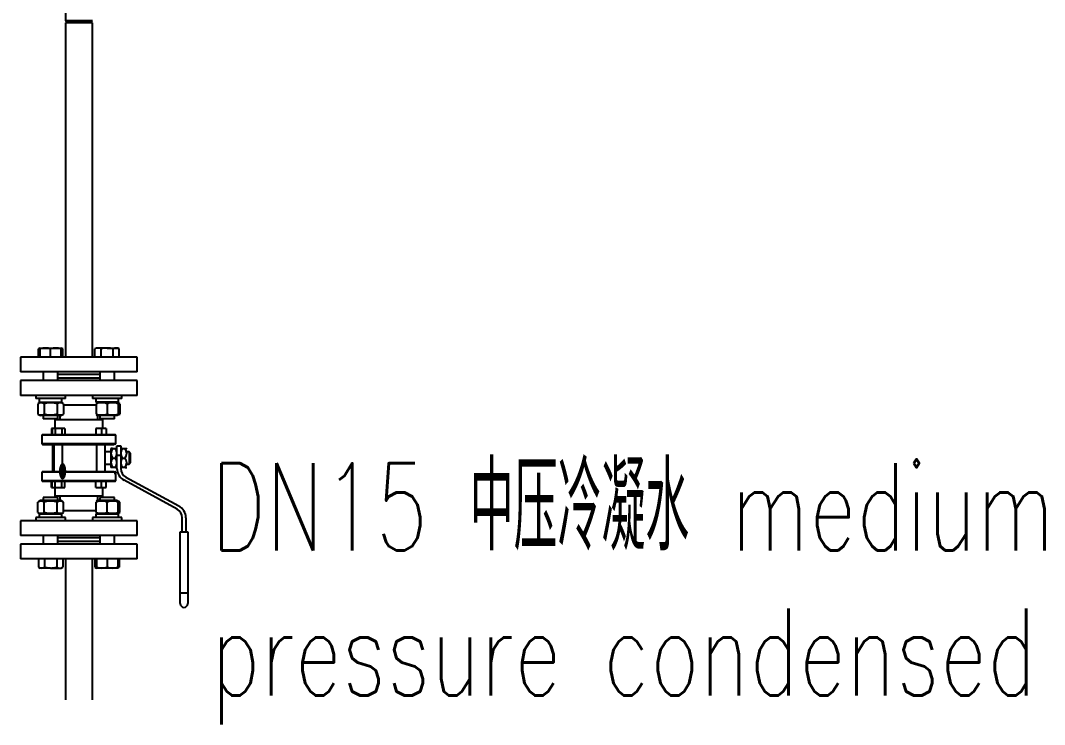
# Model space of a CAD drawing. Extents: x -681219 to -550379, y -242630 to -158199.
# Drawn here: x -637773 to -636597, y -169819 to -169010 of the extents above; entities that cross this region are included whole.
import ezdxf
from ezdxf.enums import TextEntityAlignment as Align

# ---------------------------------------------------------------- set-up
doc = ezdxf.new("R2010")
doc.units = 0
doc.header["$LTSCALE"] = 1000
for name, color, linetype in [('$DDT_AUDIT_GENERATED_(663)', 7, 'CONTINUOUS'), ('02', 1, 'CONTINUOUS'), ('12_GB93', 7, 'CONTINUOUS'), ('12_GB97.1', 7, 'CONTINUOUS'), ('GBT_12459_90度弯头D', 7, 'CONTINUOUS'), ('GBT_9119.8_法兰_DN', 7, 'CONTINUOUS'), ('M12_GB6170', 7, 'CONTINUOUS'), ('M12×50_GB5782', 7, 'CONTINUOUS'), ('MYGL165_030304', 7, 'CONTINUOUS'), ('MYGL165_030701', 7, 'CONTINUOUS'), ('TEXT', 7, 'CONTINUOUS')]:
    doc.layers.add(name, color=color, linetype=linetype)
doc.styles.add('DIM_FONT', font='simplex.shx', dxfattribs={"width": 0.7, "bigfont": 'gbcbig.shx'})

msp = doc.modelspace()

# ---------------------------------------------------------------- linework, layer by layer
at = {"layer": '$DDT_AUDIT_GENERATED_(663)', "color": 7, "linetype": 'Continuous'}
for p, q in [((-637638.7012, -169423.4893), (-637772.8188, -169423.4893)), ((-637772.8188, -169423.4893), (-637772.8188, -169440.4304)), ((-637681.7869, -169420.6657), (-637729.7332, -169420.6657)), ((-637638.7012, -169440.4304), (-637638.7012, -169423.4893)), ((-637638.7012, -169440.4304), (-637772.8188, -169440.4304)), ((-637686.0222, -169451.7246), (-637723.5318, -169451.7246)), ((-637678.2306, -169468.6657), (-637733.2894, -169468.6657)), ((-637733.2894, -169468.6657), (-637733.2894, -169478.5481)), ((-637727.6424, -169463.5834), (-637727.6424, -169468.6657)), ((-637683.8777, -169468.6657), (-637683.8777, -169463.5834)), ((-637678.2306, -169478.5481), (-637678.2306, -169468.6657)), ((-637736.4556, -169478.5481), (-637737.0162, -169478.5481)), ((-637737.0162, -169478.5481), (-637737.0162, -169485.6069)), ((-637733.1123, -169478.5481), (-637736.4556, -169478.5481)), ((-637736.4556, -169478.5481), (-637736.4556, -169485.6069)), ((-637725.4705, -169478.5481), (-637733.1123, -169478.5481)), ((-637733.1123, -169478.5481), (-637733.1123, -169485.6069)), ((-637721.8885, -169478.5481), (-637725.4705, -169478.5481)), ((-637725.4705, -169478.5481), (-637725.4705, -169485.6069)), ((-637721.8885, -169478.5481), (-637721.8885, -169485.6069)), ((-637679.7575, -169478.5481), (-637686.4441, -169478.5481)), ((-637686.4441, -169478.5481), (-637686.4441, -169485.6069)), ((-637674.5038, -169478.5481), (-637679.7575, -169478.5481)), ((-637679.7575, -169478.5481), (-637679.7575, -169485.6069)), ((-637674.5038, -169478.5481), (-637674.5038, -169485.6069)), ((-637747.4071, -169485.6069), (-637748.113, -169486.3128)), ((-637663.4071, -169486.3128), (-637748.113, -169486.3128)), ((-637748.113, -169486.3128), (-637748.113, -169496.1951)), ((-637664.113, -169485.6069), (-637747.4071, -169485.6069)), ((-637663.4071, -169486.3128), (-637664.113, -169485.6069)), ((-637663.4071, -169496.1951), (-637663.4071, -169486.3128)), ((-637664.3613, -169496.1951), (-637748.113, -169496.1951)), ((-637748.113, -169496.1951), (-637747.4071, -169496.901)), ((-637747.4071, -169496.901), (-637665.9315, -169496.901)), ((-637735.9802, -169496.901), (-637735.9802, -169527.9599)), ((-637734.3608, -169496.901), (-637734.3608, -169527.9599)), ((-637724.4567, -169527.9599), (-637724.4567, -169496.901)), ((-637685.4439, -169496.901), (-637685.4439, -169527.9599)), ((-637675.5398, -169527.9599), (-637675.5398, -169496.901)), ((-637669.0541, -169505.3716), (-637675.5398, -169505.3716)), ((-637668.913, -169501.5599), (-637669.0541, -169501.701)), ((-637669.0541, -169501.701), (-637669.0541, -169523.1599)), ((-637667.2313, -169501.5599), (-637668.913, -169501.5599)), ((-637667.2313, -169501.5599), (-637663.8182, -169501.5599)), ((-637665.5865, -169496.571), (-637665.9315, -169496.901)), ((-637665.9315, -169496.901), (-637665.319, -169496.901)), ((-637664.7937, -169496.571), (-637665.5865, -169496.571)), ((-637664.3613, -169496.1951), (-637664.7937, -169496.571)), ((-637664.471, -169496.571), (-637664.7937, -169496.571)), ((-637663.7829, -169496.571), (-637664.471, -169496.571)), ((-637664.2125, -169496.1951), (-637663.4071, -169496.1951)), ((-637663.8182, -169501.5599), (-637662.1365, -169501.5599)), ((-637663.7829, -169496.571), (-637663.4071, -169496.1951)), ((-637661.9953, -169501.701), (-637662.1365, -169501.5599)), ((-637661.9953, -169498.3128), (-637657.76, -169498.3128)), ((-637661.9953, -169509.6069), (-637661.9953, -169498.3128)), ((-637657.76, -169498.3128), (-637657.76, -169509.6069)), ((-637657.6188, -169501.5599), (-637657.76, -169501.701)), ((-637655.9372, -169501.5599), (-637657.6188, -169501.5599)), ((-637655.9372, -169501.5599), (-637652.5241, -169501.5599)), ((-637652.5241, -169501.5599), (-637650.8424, -169501.5599)), ((-637650.7012, -169501.701), (-637650.8424, -169501.5599)), ((-637647.8777, -169505.3716), (-637650.7012, -169505.3716)), ((-637647.8777, -169505.3716), (-637647.8777, -169519.4893)), ((-637646.4659, -169506.7834), (-637647.8777, -169505.3716)), ((-637667.2313, -169512.4304), (-637663.8182, -169512.4304)), ((-637657.76, -169509.6069), (-637661.9953, -169509.6069)), ((-637661.9953, -169524.3862), (-637661.9953, -169509.6069)), ((-637657.76, -169509.6069), (-637657.76, -169524.3862)), ((-637655.9372, -169512.4304), (-637652.5241, -169512.4304)), ((-637647.8777, -169519.4893), (-637646.4659, -169518.0775)), ((-637646.4659, -169518.0775), (-637646.4659, -169506.7834)), ((-637747.4071, -169527.9599), (-637748.113, -169528.6657)), ((-637664.3613, -169528.6657), (-637748.113, -169528.6657)), ((-637748.113, -169528.6657), (-637748.113, -169538.5481)), ((-637747.4071, -169527.9599), (-637665.319, -169527.9599)), ((-637675.5398, -169519.4893), (-637669.0541, -169519.4893)), ((-637669.0541, -169523.1599), (-637668.913, -169523.301)), ((-637667.2313, -169523.301), (-637668.913, -169523.301)), ((-637663.8182, -169523.301), (-637667.2313, -169523.301)), ((-637665.319, -169527.9599), (-637664.9792, -169528.2899)), ((-637664.9792, -169528.2899), (-637664.7937, -169528.2899)), ((-637664.7937, -169528.2899), (-637663.9205, -169528.2899)), ((-637664.7937, -169528.2899), (-637664.3613, -169528.6657)), ((-637664.6586, -169528.4073), (-637663.7972, -169528.4073)), ((-637663.7829, -169528.2899), (-637663.9205, -169528.2899)), ((-637663.7972, -169528.4073), (-637663.9205, -169528.2899)), ((-637663.8182, -169523.301), (-637662.1385, -169523.301)), ((-637663.4071, -169528.6657), (-637663.7829, -169528.2899)), ((-637663.5757, -169528.6657), (-637663.4071, -169528.6657)), ((-637663.4071, -169538.5481), (-637663.4071, -169528.6657)), ((-637662.1365, -169523.301), (-637661.9953, -169523.1599)), ((-637657.76, -169523.1599), (-637657.6188, -169523.301)), ((-637655.9372, -169523.301), (-637657.6188, -169523.301)), ((-637652.5241, -169523.301), (-637655.9372, -169523.301)), ((-637652.5241, -169523.301), (-637650.8444, -169523.301)), ((-637650.8424, -169523.301), (-637650.7012, -169523.1599)), ((-637650.7012, -169519.4893), (-637647.8777, -169519.4893)), ((-637663.4071, -169538.5481), (-637748.113, -169538.5481)), ((-637748.113, -169538.5481), (-637747.4071, -169539.254)), ((-637664.113, -169539.254), (-637747.4071, -169539.254)), ((-637737.0162, -169546.3128), (-637737.0162, -169539.254)), ((-637736.4556, -169546.3128), (-637736.4556, -169539.254)), ((-637733.1123, -169546.3128), (-637733.1123, -169539.254)), ((-637725.4705, -169546.3128), (-637725.4705, -169539.254)), ((-637721.8885, -169546.3128), (-637721.8885, -169539.254)), ((-637686.4441, -169546.3128), (-637686.4441, -169539.254)), ((-637679.7575, -169546.3128), (-637679.7575, -169539.254)), ((-637674.5038, -169546.3128), (-637674.5038, -169539.254)), ((-637664.113, -169539.254), (-637663.4071, -169538.5481)), ((-637593.0595, -169571.1917), (-637653.8997, -169538.0208)), ((-637651.8723, -169534.3022), (-637591.0321, -169567.4732)), ((-637737.0162, -169546.3128), (-637736.4556, -169546.3128)), ((-637736.4556, -169546.3128), (-637733.1123, -169546.3128)), ((-637733.2894, -169546.3128), (-637733.2894, -169556.1951)), ((-637733.1123, -169546.3128), (-637725.4705, -169546.3128)), ((-637725.4705, -169546.3128), (-637721.8885, -169546.3128)), ((-637686.4441, -169546.3128), (-637679.7575, -169546.3128)), ((-637679.7575, -169546.3128), (-637674.5038, -169546.3128)), ((-637678.2306, -169556.1951), (-637678.2306, -169546.3128)), ((-637678.2306, -169556.1951), (-637733.2894, -169556.1951)), ((-637727.6424, -169556.1951), (-637727.6424, -169561.2775)), ((-637683.8777, -169561.2775), (-637683.8777, -169556.1951)), ((-637686.0222, -169573.1363), (-637723.5318, -169573.1363)), ((-637638.7012, -169584.4304), (-637772.8188, -169584.4304)), ((-637772.8188, -169584.4304), (-637772.8188, -169601.3716)), ((-637638.7012, -169601.3716), (-637638.7012, -169584.4304)), ((-637587.1718, -169597.1363), (-637587.1718, -169581.1077)), ((-637582.9365, -169581.1077), (-637582.9365, -169597.1363)), ((-637589.2894, -169597.1363), (-637580.8188, -169597.1363)), ((-637589.2894, -169667.7246), (-637589.2894, -169597.1363)), ((-637580.8188, -169597.1363), (-637580.8188, -169667.7246)), ((-637638.7012, -169601.3716), (-637772.8188, -169601.3716)), ((-637681.7869, -169604.1951), (-637729.7332, -169604.1951)), ((-637580.8188, -169667.7246), (-637589.2894, -169667.7246)), ((-637589.2894, -169679.7246), (-637589.2894, -169667.7246)), ((-637580.8188, -169667.7246), (-637580.8188, -169679.7246))]:
    msp.add_line(p, q, dxfattribs=at)
for centre, radius, start, end in [((-637659.1771, -169506.9951), 9.7166, 145.9868994, 214.0131006), ((-637659.1574, -169506.9951), 9.7329, 146.05178, 213.94822), ((-637671.8724, -169506.9951), 9.7166, 325.9868994, 34.0131006), ((-637671.8723, -169506.9951), 9.7166, 325.9868205, 34.0131795), ((-637647.883, -169506.9951), 9.7166, 145.9868994, 214.0131006), ((-637647.8633, -169506.9951), 9.7329, 146.05178, 213.94822), ((-637660.5782, -169506.9951), 9.7166, 325.9868994, 34.0131006), ((-637660.5782, -169506.9951), 9.7166, 325.9868205, 34.0131795), ((-637659.1771, -169517.8657), 9.7166, 145.9868205, 214.0131795), ((-637659.1574, -169517.8657), 9.7329, 146.05178, 213.94822), ((-637671.8723, -169517.8657), 9.7166, 325.9868205, 34.0131795), ((-637671.8921, -169517.8657), 9.7329, 326.05178, 33.94822), ((-637647.883, -169517.8657), 9.7166, 145.9868205, 214.0131795), ((-637647.8633, -169517.8657), 9.7329, 146.05178, 213.94822), ((-637660.5782, -169517.8657), 9.7166, 325.9868205, 34.0131795), ((-637660.5979, -169517.8657), 9.7329, 326.05178, 33.94822), ((-637646.4659, -169524.3862), 15.5294, 180, 241.4001527), ((-637646.4659, -169524.3862), 11.2941, 180, 241.4001527), ((-637598.4659, -169581.1077), 11.2941, 0, 61.4001527), ((-637598.4659, -169581.1077), 15.5294, 0, 61.4001527), ((-637585.0541, -169679.7246), 4.2353, 180, 0)]:
    msp.add_arc(centre, radius, start, end, dxfattribs=at)
for points, weights in [([(-637664.471, -169496.571), (-637664.34, -169496.3836), (-637664.2125, -169496.1951)], [1, 0.999979416231, 1]), ([(-637664.2125, -169496.1951), (-637664.2659, -169496.0392), (-637664.3228, -169495.8837)], [1, 0.999978874727, 1]), ([(-637664.1034, -169530.9018), (-637664.2223, -169529.7803), (-637664.3613, -169528.6657)], [1, 0.999879220263, 1]), ([(-637664.1034, -169530.9018), (-637663.7501, -169529.7908), (-637663.5757, -169528.6657)], [1, 0.998934767661, 1])]:
    msp.add_rational_spline(points, weights, degree=2, dxfattribs=at)
for points in [[(-637664.3228, -169495.8837), (-637664.3419, -169496.0395), (-637664.3613, -169496.1951)], [(-637663.5757, -169528.6657), (-637663.6857, -169528.5362), (-637663.7972, -169528.4073)]]:
    msp.add_open_spline(points, degree=2, dxfattribs=at)
at = {"layer": '12_GB93', "color": 7, "linetype": 'Continuous'}
for p, q in [((-637751.192, -169443.9599), (-637751.192, -169448.3363)), ((-637725.2155, -169448.3363), (-637725.2155, -169447.6954)), ((-637686.3045, -169443.9599), (-637686.3045, -169448.3363)), ((-637660.3281, -169448.3363), (-637660.3281, -169443.9599)), ((-637751.192, -169448.3363), (-637725.7643, -169448.3363)), ((-637660.3281, -169448.3363), (-637686.3045, -169448.3363)), ((-637751.192, -169576.5246), (-637725.2155, -169576.5246)), ((-637751.192, -169576.5246), (-637751.192, -169580.901)), ((-637686.3045, -169576.5246), (-637660.3281, -169576.5246)), ((-637686.3045, -169576.5246), (-637686.3045, -169580.901)), ((-637660.3281, -169580.901), (-637660.3281, -169576.5246)), ((-637725.2155, -169580.901), (-637725.2155, -169580.2601))]:
    msp.add_line(p, q, dxfattribs=at)
for centre, start, end in [((-637738.2037, -169444.6008), 343.285053, 2.8284743), ((-637738.2037, -169447.6954), 357.1715257, 6.8420175), ((-637738.2037, -169577.1655), 343.285053, 2.8284743), ((-637738.2037, -169580.2601), 357.1715257, 6.8420175)]:
    msp.add_arc(centre, 12.9882, start, end, dxfattribs=at)
at = {"layer": '12_GB97.1', "color": 7, "linetype": 'Continuous'}
for p, q in [((-637755.1449, -169440.4304), (-637755.1449, -169443.9599)), ((-637721.2626, -169443.9599), (-637755.1449, -169443.9599)), ((-637721.2626, -169443.9599), (-637721.2626, -169440.4304)), ((-637690.2575, -169440.4304), (-637690.2575, -169443.9599)), ((-637656.3751, -169443.9599), (-637690.2575, -169443.9599)), ((-637656.3751, -169443.9599), (-637656.3751, -169440.4304)), ((-637721.2626, -169580.901), (-637755.1449, -169580.901)), ((-637755.1449, -169580.901), (-637755.1449, -169584.4304)), ((-637721.2626, -169584.4304), (-637721.2626, -169580.901)), ((-637656.3751, -169580.901), (-637690.2575, -169580.901)), ((-637690.2575, -169580.901), (-637690.2575, -169584.4304)), ((-637656.3751, -169584.4304), (-637656.3751, -169580.901))]:
    msp.add_line(p, q, dxfattribs=at)
at = {"layer": 'GBT_12459_90度弯头D', "color": 7, "linetype": 'Continuous'}
for p, q in [((-637721.2894, -168959.0949), (-637721.2894, -169009.85)), ((-637693.0542, -169012.6657), (-637718.466, -169012.6657))]:
    msp.add_line(p, q, dxfattribs=at)
msp.add_open_spline([(-637721.2892, -169009.8413), (-637721.3012, -169009.863), (-637720.5175, -169009.9146), (-637717.0889, -169009.9693), (-637711.9416, -169010.0137), (-637707.8294, -169010.0369), (-637703.7781, -169010.037), (-637699.6821, -169010.0246), (-637695.5751, -169009.981), (-637692.9339, -169009.9417), (-637691.3625, -169009.9066), (-637690.4719, -169009.8733), (-637690.2678, -169009.8549), (-637690.2408, -169009.8477)], degree=3, knots=[0, 0, 0, 0, 0.0624528264, 0.12490074, 0.1877721744, 0.2498673653, 0.2508073415, 0.3130182391, 0.3751853328, 0.399426835, 0.4376576208, 0.4723532299, 0.4954175842, 0.4954175842, 0.4954175842, 0.4954175842], dxfattribs=at)
for points in [[(-637721.2887, -169009.8436), (-637720.3479, -169010.7839), (-637719.407, -169011.7246), (-637718.4659, -169012.6657)], [(-637693.0541, -169012.6657), (-637692.1129, -169011.7246), (-637691.172, -169010.7838), (-637690.2312, -169009.8435)]]:
    msp.add_open_spline(points, degree=3, dxfattribs=at)
at = {"layer": 'GBT_9119.8_法兰_DN', "color": 7, "linetype": 'Continuous'}
for p, q in [((-637638.7012, -169396.6657), (-637772.8188, -169396.6657)), ((-637772.8188, -169396.6657), (-637772.8188, -169413.6069)), ((-637638.7012, -169413.6069), (-637638.7012, -169396.6657)), ((-637638.7012, -169413.6069), (-637772.8188, -169413.6069)), ((-637681.7869, -169416.4304), (-637729.7332, -169416.4304)), ((-637638.7012, -169611.254), (-637772.8188, -169611.254)), ((-637772.8188, -169611.254), (-637772.8188, -169628.1951)), ((-637681.7869, -169608.4304), (-637729.7332, -169608.4304)), ((-637638.7012, -169628.1951), (-637638.7012, -169611.254)), ((-637638.7012, -169628.1951), (-637772.8188, -169628.1951))]:
    msp.add_line(p, q, dxfattribs=at)
at = {"layer": 'M12_GB6170', "color": 7, "linetype": 'Continuous'}
for p, q in [((-637749.9214, -169448.3363), (-637752.8757, -169450.042)), ((-637752.8757, -169450.042), (-637752.8757, -169461.8777)), ((-637745.5397, -169450.0418), (-637745.5397, -169461.8779)), ((-637730.8678, -169450.0418), (-637730.8678, -169461.8779)), ((-637723.5318, -169450.042), (-637726.4861, -169448.3363)), ((-637723.5318, -169450.042), (-637723.5318, -169461.8777)), ((-637685.0339, -169448.3363), (-637686.0222, -169448.9069)), ((-637686.0222, -169450.0418), (-637686.0222, -169461.8779)), ((-637673.3163, -169450.042), (-637673.3163, -169461.8777)), ((-637660.6104, -169448.9069), (-637661.5987, -169448.3363)), ((-637658.6444, -169450.042), (-637660.6104, -169448.9069)), ((-637660.6104, -169450.0418), (-637660.6104, -169461.8779)), ((-637658.6444, -169450.042), (-637658.6444, -169461.8777)), ((-637752.8757, -169461.8777), (-637749.9214, -169463.5834)), ((-637726.4861, -169463.5834), (-637749.9214, -169463.5834)), ((-637726.4861, -169463.5834), (-637723.5318, -169461.8777)), ((-637686.0222, -169463.0128), (-637685.0339, -169463.5834)), ((-637661.5987, -169463.5834), (-637685.0339, -169463.5834)), ((-637661.5987, -169463.5834), (-637660.6104, -169463.0128)), ((-637660.6104, -169463.0128), (-637658.6444, -169461.8777)), ((-637749.9214, -169561.2775), (-637752.8757, -169562.9832)), ((-637752.8757, -169574.8189), (-637752.8757, -169562.9832)), ((-637726.4861, -169561.2775), (-637749.9214, -169561.2775)), ((-637745.5397, -169574.819), (-637745.5397, -169562.983)), ((-637730.8678, -169574.819), (-637730.8678, -169562.983)), ((-637723.5318, -169562.9832), (-637726.4861, -169561.2775)), ((-637723.5318, -169574.8189), (-637723.5318, -169562.9832)), ((-637685.0339, -169561.2775), (-637686.0222, -169561.8481)), ((-637686.0222, -169574.819), (-637686.0222, -169562.983)), ((-637661.5987, -169561.2775), (-637685.0339, -169561.2775)), ((-637673.3163, -169574.8189), (-637673.3163, -169562.9832)), ((-637660.6104, -169561.8481), (-637661.5987, -169561.2775)), ((-637658.6444, -169562.9832), (-637660.6104, -169561.8481)), ((-637660.6104, -169574.819), (-637660.6104, -169562.983)), ((-637658.6444, -169574.8189), (-637658.6444, -169562.9832)), ((-637752.8757, -169574.8189), (-637749.9214, -169576.5246)), ((-637726.4861, -169576.5246), (-637723.5318, -169574.8189)), ((-637686.0222, -169575.954), (-637685.0339, -169576.5246)), ((-637661.5987, -169576.5246), (-637660.6104, -169575.954)), ((-637660.6104, -169575.954), (-637658.6444, -169574.8189))]:
    msp.add_line(p, q, dxfattribs=at)
for centre, radius, start, end in [((-637749.2075, -169455.4884), 6.5665, 56.0428624, 123.9600489), ((-637727.1999, -169455.4884), 6.5664, 56.0398025, 123.9572862), ((-637679.6695, -169467.4165), 18.4996, 69.9144082, 110.0839111), ((-637666.9631, -169467.4165), 18.4996, 69.9161492, 110.0855318), ((-637749.2075, -169456.4313), 6.5664, 236.0398025, 303.9572862), ((-637727.1999, -169456.4313), 6.5665, 236.0428624, 303.9600489), ((-637679.6695, -169444.5032), 18.4996, 249.9161492, 290.0855318), ((-637666.9631, -169444.5032), 18.4996, 249.9144082, 290.0839111), ((-637749.2075, -169568.4296), 6.5665, 56.0428624, 123.9600489), ((-637727.1999, -169568.4296), 6.5664, 56.0398025, 123.9572862), ((-637679.6695, -169580.3577), 18.4996, 69.9144082, 110.0839111), ((-637666.9631, -169580.3577), 18.4996, 69.9161492, 110.0855318), ((-637749.2075, -169569.3725), 6.5664, 236.0398025, 303.9572862), ((-637727.1999, -169569.3725), 6.5665, 236.0428624, 303.9600489), ((-637679.6695, -169557.4443), 18.4996, 249.9161492, 290.0855318), ((-637666.9631, -169557.4444), 18.4996, 249.9144082, 290.0839111)]:
    msp.add_arc(centre, radius, start, end, dxfattribs=at)
for points, knots in [([(-637730.8678, -169450.0418), (-637732.0536, -169449.6995), (-637733.255, -169449.4144), (-637735.0926, -169449.116), (-637735.7125, -169449.0381), (-637736.9599, -169448.9333), (-637737.5817, -169448.907), (-637739.4414, -169448.9068), (-637740.6734, -169449.0132), (-637743.1241, -169449.4084), (-637744.3465, -169449.6974), (-637745.5397, -169450.0418)], [0, 0, 0, 0, 0.25, 0.25, 0.375, 0.375, 0.5, 0.5, 0.75, 0.75, 1, 1, 1, 1]), ([(-637745.5397, -169461.8779), (-637744.3465, -169462.2223), (-637743.1241, -169462.5113), (-637740.6734, -169462.9065), (-637739.4414, -169463.0129), (-637737.5817, -169463.0127), (-637736.9599, -169462.9864), (-637735.7125, -169462.8816), (-637735.0926, -169462.8037), (-637733.255, -169462.5053), (-637732.0536, -169462.2202), (-637730.8678, -169461.8779)], [0, 0, 0, 0, 0.25, 0.25, 0.5, 0.5, 0.625, 0.625, 0.75, 0.75, 1, 1, 1, 1]), ([(-637730.8678, -169562.983), (-637732.0536, -169562.6407), (-637733.255, -169562.3555), (-637735.0926, -169562.0572), (-637735.7125, -169561.9793), (-637736.9599, -169561.8745), (-637737.5817, -169561.8481), (-637739.4414, -169561.848), (-637740.6734, -169561.9544), (-637743.1241, -169562.3495), (-637744.3465, -169562.6385), (-637745.5397, -169562.983)], [0, 0, 0, 0, 0.25, 0.25, 0.375, 0.375, 0.5, 0.5, 0.75, 0.75, 1, 1, 1, 1]), ([(-637745.5397, -169574.819), (-637744.3465, -169575.1635), (-637743.1241, -169575.4525), (-637740.6734, -169575.8476), (-637739.4414, -169575.9541), (-637737.5817, -169575.9539), (-637736.9599, -169575.9275), (-637735.7125, -169575.8228), (-637735.0926, -169575.7449), (-637733.255, -169575.4465), (-637732.0536, -169575.1614), (-637730.8678, -169574.819)], [0, 0, 0, 0, 0.25, 0.25, 0.5, 0.5, 0.625, 0.625, 0.75, 0.75, 1, 1, 1, 1])]:
    msp.add_open_spline(points, degree=3, knots=knots, dxfattribs=at)
at = {"layer": 'M12×50_GB5782', "color": 7, "linetype": 'Continuous'}
for p, q in [((-637750.3379, -169386.0775), (-637752.2155, -169387.1615)), ((-637752.2155, -169396.6657), (-637752.2155, -169387.1615)), ((-637750.3379, -169386.0775), (-637726.0696, -169386.0775)), ((-637750.3379, -169387.1614), (-637750.3379, -169386.0775)), ((-637750.3379, -169396.6657), (-637750.3379, -169387.1614)), ((-637738.2037, -169396.6657), (-637738.2037, -169387.1615)), ((-637726.0696, -169386.0775), (-637726.0696, -169387.1614)), ((-637724.192, -169387.1615), (-637726.0696, -169386.0775)), ((-637726.0696, -169396.6657), (-637726.0696, -169387.1614)), ((-637724.192, -169396.6657), (-637724.192, -169387.1615)), ((-637685.4505, -169386.0775), (-637687.3281, -169387.1615)), ((-637687.3281, -169396.6657), (-637687.3281, -169387.1615)), ((-637673.3163, -169386.0775), (-637685.4505, -169386.0775)), ((-637680.3222, -169396.6657), (-637680.3222, -169387.1614)), ((-637673.3163, -169386.0775), (-637661.1821, -169386.0775)), ((-637666.3104, -169396.6657), (-637666.3104, -169387.1614)), ((-637659.3045, -169387.1615), (-637661.1821, -169386.0775)), ((-637659.3045, -169396.6657), (-637659.3045, -169387.1615)), ((-637746.6743, -169413.6069), (-637746.6743, -169423.4893)), ((-637729.7332, -169423.4893), (-637729.7332, -169413.6069)), ((-637681.7869, -169413.6069), (-637681.7869, -169423.4893)), ((-637664.8457, -169423.4893), (-637664.8457, -169413.6069)), ((-637746.6743, -169463.5834), (-637746.6743, -169467.254)), ((-637729.7332, -169467.254), (-637746.6743, -169467.254)), ((-637729.7332, -169467.254), (-637729.7332, -169463.5834)), ((-637681.7869, -169463.5834), (-637681.7869, -169467.254)), ((-637664.8457, -169467.254), (-637681.7869, -169467.254)), ((-637664.8457, -169467.254), (-637664.8457, -169463.5834)), ((-637729.7332, -169557.6069), (-637746.6743, -169557.6069)), ((-637746.6743, -169557.6069), (-637746.6743, -169561.2775)), ((-637729.7332, -169561.2775), (-637729.7332, -169557.6069)), ((-637664.8457, -169557.6069), (-637681.7869, -169557.6069)), ((-637681.7869, -169557.6069), (-637681.7869, -169561.2775)), ((-637664.8457, -169561.2775), (-637664.8457, -169557.6069)), ((-637746.6743, -169601.3716), (-637746.6743, -169611.254)), ((-637729.7332, -169611.254), (-637729.7332, -169601.3716)), ((-637681.7869, -169601.3716), (-637681.7869, -169611.254)), ((-637664.8457, -169611.254), (-637664.8457, -169601.3716)), ((-637752.2155, -169628.1951), (-637752.2155, -169637.6993)), ((-637745.2096, -169628.1951), (-637745.2096, -169637.6995)), ((-637731.1979, -169628.1951), (-637731.1979, -169637.6995)), ((-637724.192, -169628.1951), (-637724.192, -169637.6993)), ((-637687.3281, -169628.1951), (-637687.3281, -169637.6993)), ((-637685.4505, -169628.1951), (-637685.4505, -169637.6995)), ((-637673.3163, -169628.1951), (-637673.3163, -169637.6993)), ((-637661.1821, -169628.1951), (-637661.1821, -169637.6995)), ((-637659.3045, -169628.1951), (-637659.3045, -169637.6993)), ((-637752.2155, -169637.6993), (-637750.3379, -169638.7834)), ((-637738.2037, -169638.7834), (-637750.3379, -169638.7834)), ((-637738.2037, -169638.7834), (-637726.0696, -169638.7834)), ((-637726.0696, -169638.7834), (-637724.192, -169637.6993)), ((-637687.3281, -169637.6993), (-637685.4505, -169638.7834)), ((-637685.4505, -169638.7834), (-637685.4505, -169637.6995)), ((-637661.1821, -169638.7834), (-637685.4505, -169638.7834)), ((-637661.1821, -169638.7834), (-637659.3045, -169637.6993)), ((-637661.1821, -169637.6995), (-637661.1821, -169638.7834))]:
    msp.add_line(p, q, dxfattribs=at)
for centre, radius, start, end in [((-637744.2711, -169403.7543), 17.6672, 69.9144082, 110.0839111), ((-637732.1364, -169403.7543), 17.6673, 69.9161492, 110.0855315), ((-637683.825, -169392.3629), 6.271, 56.0428624, 123.9600487), ((-637662.8076, -169392.3629), 6.271, 56.0398027, 123.9572862), ((-637748.7124, -169632.498), 6.271, 236.0398027, 303.9572862), ((-637727.6951, -169632.498), 6.271, 236.0428624, 303.9600487), ((-637679.3836, -169621.1066), 17.6673, 249.9161492, 290.0855315), ((-637667.249, -169621.1066), 17.6672, 249.9144082, 290.0839111)]:
    msp.add_arc(centre, radius, start, end, dxfattribs=at)
for points in [[(-637673.3163, -169386.0775), (-637674.5009, -169386.0775), (-637675.7016, -169386.1821), (-637678.0417, -169386.562), (-637679.1894, -169386.8343), (-637680.3222, -169387.1614)], [(-637666.3104, -169387.1614), (-637667.4499, -169386.8324), (-637668.6169, -169386.5565), (-637670.9562, -169386.1793), (-637672.1324, -169386.0775), (-637673.3163, -169386.0775)], [(-637745.2096, -169637.6995), (-637744.0702, -169638.0285), (-637742.9032, -169638.3044), (-637740.5638, -169638.6816), (-637739.3876, -169638.7834), (-637738.2037, -169638.7834)], [(-637738.2037, -169638.7834), (-637737.0192, -169638.7834), (-637735.8185, -169638.6788), (-637733.4783, -169638.2989), (-637732.3307, -169638.0265), (-637731.1979, -169637.6995)]]:
    msp.add_open_spline(points, degree=3, knots=[0, 0, 0, 0, 0.5, 0.5, 1, 1, 1, 1], dxfattribs=at)
at = {"layer": 'MYGL165_030304', "color": 7, "linetype": 'Continuous'}
for p, q in [((-637690.2306, -169012.6657), (-637721.2894, -169012.6657)), ((-637721.2894, -169012.6657), (-637721.2894, -169396.6657)), ((-637690.2306, -169396.6657), (-637690.2306, -169012.6657))]:
    msp.add_line(p, q, dxfattribs=at)
at = {"layer": 'MYGL165_030701', "color": 143, "linetype": 'Continuous', "true_color": 0x7aafdf}
for p, q in [((-637721.2894, -169628.1951), (-637721.2894, -169790.0212)), ((-637690.2306, -169790.0212), (-637690.2306, -169628.1951))]:
    msp.add_line(p, q, dxfattribs=at)

# ---------------------------------------------------------------- texts
at = {"layer": '02', "width": 1.2}
msp.add_text('●', height=15.6863, dxfattribs=at).set_placement((-637729.1626, -169535.803), (-637719.7509, -169535.803), align=Align.FIT)
at = {"layer": 'TEXT', "insert": (-637553.8327, -169518.5263), "char_height": 100, "width": 1068.899572, "attachment_point": 1, "style": 'DIM_FONT'}
msp.add_mtext('DN15 中压冷凝水 medium pressure condensed', dxfattribs=at)

doc.saveas('drawing.dxf')
